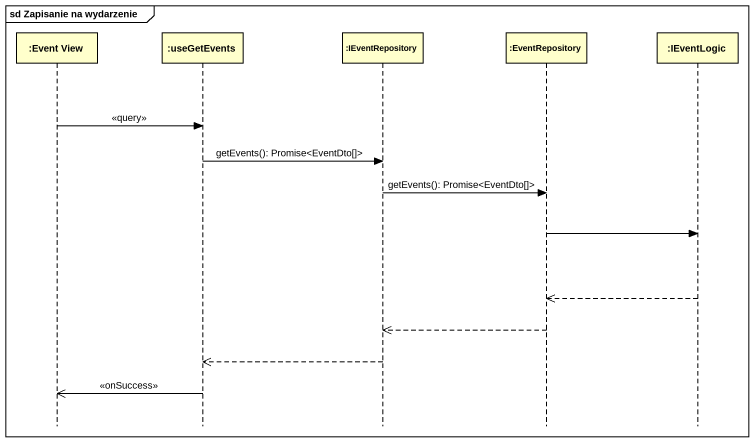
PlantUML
@startuml
mainframe sd Zapisanie na wydarzenie
hide footbox
participant ":Event View" as Event_View
participant ":useGetEvents" as useGetEvents
participant ":IEventRepository" as IEventRepository
participant ":EventRepository" as EventRepository
participant ":IEventLogic" as IEventLogic

Event_View -> useGetEvents : <<query>>
useGetEvents -> IEventRepository : getEvents(): Promise<EventDto[]>
IEventRepository -> EventRepository : getEvents(): Promise<EventDto[]>
EventRepository -> IEventLogic
IEventLogic -->> EventRepository
EventRepository -->> IEventRepository
IEventRepository -->> useGetEvents
useGetEvents ->> Event_View : <<onSuccess>>
@enduml
